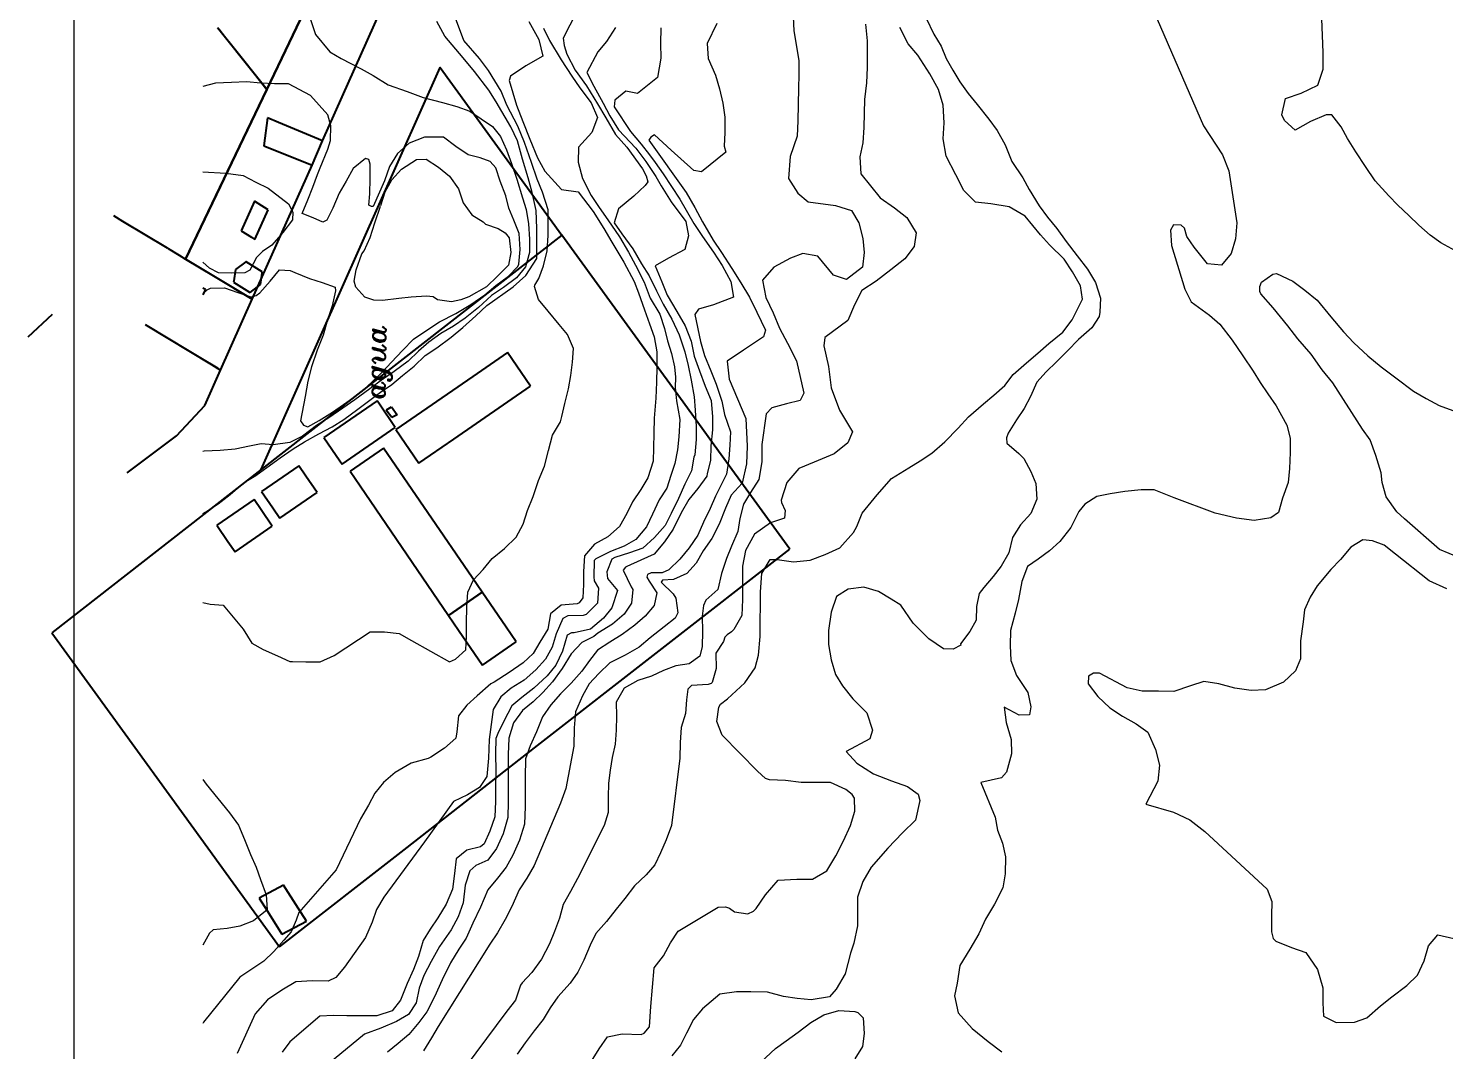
# Model space of a CAD drawing. Header units: metres. Extents: x 78 to 178, y -74 to 157.
# Drawn here: x 147.19 to 150.121, y 62.312 to 64.427 of the extents above; entities that cross this region are included whole.
import ezdxf
from ezdxf.enums import TextEntityAlignment as Align

# ---------------------------------------------------------------- set-up
doc = ezdxf.new("R2010")
doc.units = ezdxf.units.M
doc.layers.add('01_Fina', color=252, linetype='Continuous', lineweight=15)
doc.layers.add('Traza Urbana', color=7, linetype='Continuous')
doc.styles.add('ITALICT', font='ITALICT', dxfattribs={"height": 0.2})

msp = doc.modelspace()

# ---------------------------------------------------------------- linework, layer by layer
at = {"layer": '01_Fina', "color": 252, "lineweight": 9, "true_color": 0x939598}
msp.add_lwpolyline([(147.2844, 70.26465), (147.2844, 60.37636), (155.81775, 60.38229), (155.81775, 70.27058), (147.55141, 70.26465)], dxfattribs=at)
at = {"layer": '01_Fina', "color": 252, "linetype": 'Continuous', "lineweight": 9, "true_color": 0x939598}
for points in [[(149.47357, 64.56716), (149.62168, 64.22506), (149.66088, 64.16513), (149.67439, 64.13195), (149.69071, 64.02424), (149.68804, 63.99133), (149.67881, 63.96083), (149.65887, 63.93688), (149.62971, 63.93982), (149.60255, 63.97381), (149.58703, 63.99615), (149.58208, 64.01368), (149.57525, 64.01983), (149.55987, 64.01996), (149.55358, 64.00899), (149.55545, 63.97782), (149.58315, 63.88751), (149.59639, 63.86102), (149.63439, 63.83359), (149.65539, 63.8146), (149.68122, 63.78195), (149.70302, 63.74904), (149.72456, 63.718), (149.73915, 63.69405), (149.75493, 63.6705), (149.77206, 63.64589), (149.7944, 63.60628), (149.80096, 63.57886), (149.80122, 63.54916), (149.79989, 63.51651), (149.79694, 63.48708), (149.78544, 63.45524), (149.77688, 63.42553), (149.76069, 63.41443), (149.7263, 63.40881), (149.68991, 63.41336), (149.64549, 63.42406), (149.5608, 63.45537), (149.51973, 63.47223), (149.49284, 63.47196), (149.45899, 63.46848), (149.42835, 63.46393), (149.40106, 63.45845), (149.37604, 63.44239), (149.36387, 63.42727), (149.34741, 63.39423), (149.32413, 63.36546), (149.30299, 63.34606), (149.27944, 63.32907), (149.25737, 63.31369), (149.24559, 63.28278), (149.23864, 63.24545), (149.23195, 63.21722), (149.22232, 63.1811), (149.22191, 63.15019), (149.22272, 63.11956), (149.23503, 63.08798), (149.25804, 63.0532), (149.26419, 63.02376), (149.26165, 63.00677), (149.23998, 63.00624), (149.20907, 63.02296), (149.21362, 62.99112), (149.22365, 62.9562), (149.22419, 62.9261), (149.21375, 62.88823), (149.20345, 62.87633), (149.16091, 62.86669), (149.19074, 62.79565), (149.19529, 62.76809), (149.20573, 62.74173), (149.21175, 62.71324), (149.21161, 62.67832), (149.20666, 62.64928), (149.18914, 62.6153), (149.17081, 62.58413), (149.15676, 62.55416), (149.13843, 62.52232), (149.11729, 62.4886), (149.11194, 62.45181), (149.10685, 62.42559), (149.11381, 62.39053), (149.14284, 62.35802), (149.17589, 62.33153), (149.20425, 62.31013)], [(148.77118, 64.4794), (148.77425, 64.42147), (148.78455, 64.36046), (148.78415, 64.33036), (148.78375, 64.30306), (148.78335, 64.26881), (148.78228, 64.23523), (148.78134, 64.20392), (148.76649, 64.16138), (148.76275, 64.11643), (148.78228, 64.08565), (148.80395, 64.06773), (148.86055, 64.06037), (148.89373, 64.05007), (148.90831, 64.02424), (148.91674, 63.99214), (148.91982, 63.96324), (148.91634, 63.93287), (148.88329, 63.90731), (148.85627, 63.91641), (148.82402, 63.95521), (148.79272, 63.9611), (148.7673, 63.9516), (148.73251, 63.933), (148.70896, 63.90611), (148.71645, 63.87012), (148.73157, 63.83828), (148.74455, 63.8067), (148.76127, 63.7754), (148.77974, 63.73874), (148.79459, 63.67238), (148.78696, 63.65712), (148.7586, 63.6499), (148.7285, 63.64174), (148.71699, 63.62916), (148.70816, 63.56601), (148.70762, 63.52989), (148.70187, 63.4935), (148.68475, 63.46688), (148.6699, 63.44279), (148.66267, 63.41282), (148.65826, 63.38593), (148.64488, 63.3557), (148.63484, 63.33001), (148.62454, 63.2991), (148.61665, 63.26632), (148.5923, 63.24425), (148.58708, 63.23301), (148.58427, 63.21107), (148.58547, 63.17923), (148.58467, 63.14792), (148.57945, 63.12812), (148.55738, 63.11247), (148.52982, 63.10845), (148.50413, 63.09869), (148.47991, 63.08705), (148.45142, 63.07781), (148.42319, 63.06176), (148.4062, 63.0334), (148.407, 63.00396), (148.40686, 62.9752), (148.40459, 62.94616), (148.3983, 62.91901), (148.39415, 62.89238), (148.39068, 62.86576), (148.39001, 62.83672), (148.38987, 62.80475), (148.38171, 62.77826), (148.32632, 62.66828), (148.31174, 62.64166), (148.29702, 62.6145), (148.28953, 62.58667), (148.27923, 62.55857), (148.26866, 62.53356), (148.2518, 62.50171), (148.23187, 62.47389), (148.21233, 62.45288), (148.20859, 62.44766), (148.19829, 62.41676), (148.18036, 62.39428), (148.074, 62.25166)], [(147.55141, 63.23934), (147.56653, 63.23609), (147.59369, 63.23381), (147.63503, 63.18431), (147.65282, 63.15528), (147.6761, 63.14177), (147.70607, 63.12892), (147.73122, 63.11742), (147.73711, 63.11728), (147.76454, 63.11688), (147.79424, 63.11661), (147.82274, 63.12999), (147.89739, 63.17856), (147.92736, 63.17842), (147.9576, 63.17508), (147.98315, 63.16036), (148.06182, 63.11635), (148.07426, 63.12237), (148.0954, 63.1411), (148.09687, 63.16919), (148.09701, 63.19635), (148.09727, 63.23007), (148.09995, 63.26057), (148.11146, 63.28612), (148.13139, 63.30753), (148.15012, 63.33001), (148.17581, 63.35115), (148.19976, 63.37469), (148.21421, 63.40092), (148.2233, 63.42955), (148.23494, 63.45818), (148.24592, 63.49136), (148.25822, 63.52133), (148.26652, 63.55357), (148.27495, 63.58541), (148.29127, 63.61271), (148.29381, 63.62381), (148.29997, 63.65057), (148.30773, 63.68121), (148.31254, 63.7089), (148.31616, 63.73606), (148.31816, 63.76469), (148.30612, 63.79319), (148.28859, 63.81433), (148.26558, 63.84202), (148.24605, 63.86557), (148.23762, 63.89246), (148.23856, 63.89554), (148.24632, 63.90945), (148.25608, 63.93568), (148.26398, 63.96685), (148.26558, 63.99802), (148.26558, 64.0514), (148.25394, 64.08806), (148.24311, 64.11442), (148.23147, 64.14907), (148.21675, 64.19068), (148.20297, 64.22426), (148.18022, 64.26801), (148.16845, 64.29651), (148.14263, 64.33932), (148.12377, 64.36394), (148.09139, 64.40127), (148.06985, 64.45866)], [(147.7723, 64.45104), (147.78447, 64.41384), (147.81444, 64.37825), (147.83732, 64.36447), (147.8792, 64.3432), (147.90381, 64.32902), (147.93499, 64.30989), (147.97405, 64.29597), (148.0071, 64.28353), (148.04697, 64.2735), (148.07694, 64.26493), (148.10383, 64.25543), (148.15039, 64.22386), (148.16738, 64.20299), (148.17982, 64.17556), (148.19012, 64.14747), (148.20096, 64.11482), (148.21287, 64.07602), (148.22009, 64.05221), (148.22545, 64.02264), (148.22745, 63.9904), (148.22718, 63.96297), (148.21902, 63.93367), (148.20003, 63.91039), (148.1734, 63.89072), (148.14878, 63.874), (148.12149, 63.84911), (148.09393, 63.82717), (148.06998, 63.81098), (148.04362, 63.7956), (148.01887, 63.77767), (147.99747, 63.75894), (147.97633, 63.73807), (147.94743, 63.71666), (147.92081, 63.69887), (147.89659, 63.68121), (147.86582, 63.6586), (147.84133, 63.64107), (147.81217, 63.62127), (147.78648, 63.60535), (147.75785, 63.58327), (147.73122, 63.5703), (147.69671, 63.56561), (147.67182, 63.56722), (147.64801, 63.56254), (147.61817, 63.55625), (147.58753, 63.55357), (147.55422, 63.55237), (147.55141, 63.55153)], [(147.55141, 63.42308), (147.5577, 63.42701), (147.58312, 63.4436), (147.608, 63.46273), (147.63717, 63.48775), (147.66072, 63.50193), (147.684, 63.51825), (147.71156, 63.53859), (147.73818, 63.55705), (147.76146, 63.57177), (147.79156, 63.58782), (147.81886, 63.60281), (147.84334, 63.61766), (147.87184, 63.6392), (147.89391, 63.65552), (147.91866, 63.67425), (147.94261, 63.6903), (147.96455, 63.7085), (147.9885, 63.7283), (148.01111, 63.74984), (148.03533, 63.7659), (148.06543, 63.7877), (148.08938, 63.80804), (148.11601, 63.83212), (148.13862, 63.85339), (148.1932, 63.89219), (148.21969, 63.91534), (148.24204, 63.95053), (148.24217, 63.98518), (148.2423, 64.01274), (148.24123, 64.0502), (148.2328, 64.08699), (148.22438, 64.11723), (148.21274, 64.15603), (148.20257, 64.19416), (148.18892, 64.22266), (148.15815, 64.27497), (148.14303, 64.29865), (148.11373, 64.33705), (148.08965, 64.36581), (148.05219, 64.41036), (148.03546, 64.441)], [(148.22558, 64.44047), (148.24672, 64.40381), (148.25475, 64.36916), (148.21996, 64.34935), (148.18772, 64.32781), (148.18491, 64.31858), (148.20056, 64.26774), (148.21327, 64.2343), (148.22799, 64.19764), (148.24351, 64.15884), (148.25903, 64.13141), (148.29341, 64.09355), (148.3282, 64.08873), (148.3587, 64.04766), (148.38078, 64.01287), (148.39723, 63.98411), (148.42265, 63.9429), (148.44379, 63.90343), (148.45262, 63.87948), (148.46506, 63.8447), (148.47577, 63.81526), (148.48513, 63.78864), (148.49048, 63.75773), (148.49048, 63.72563), (148.48995, 63.69512), (148.48888, 63.66208), (148.48486, 63.62033), (148.48433, 63.58956), (148.48379, 63.55892), (148.48299, 63.53176), (148.47202, 63.49698), (148.45757, 63.47303), (148.44045, 63.44721), (148.42827, 63.42313), (148.41329, 63.39677), (148.38907, 63.37523), (148.36178, 63.35998), (148.34117, 63.33549), (148.3389, 63.30338), (148.33863, 63.27649), (148.33783, 63.2488), (148.3298, 63.23836), (148.32606, 63.23649), (148.29274, 63.23395), (148.27093, 63.21615), (148.26518, 63.18444), (148.24859, 63.15729), (148.23494, 63.13401), (148.21381, 63.11434), (148.18517, 63.09454), (148.15427, 63.0746), (148.14704, 63.07099), (148.11881, 63.04624), (148.09768, 63.02724), (148.08028, 63.00503), (148.07694, 62.97172), (148.07507, 62.95874), (148.05112, 62.938), (148.02289, 62.91967), (148.01727, 62.91686), (147.98262, 62.90696), (147.94917, 62.88797), (147.92522, 62.86683), (147.90716, 62.84502), (147.89378, 62.81987), (147.87759, 62.79217), (147.82742, 62.68661), (147.74969, 62.59818), (147.7446, 62.58252), (147.73377, 62.55844), (147.71865, 62.54105), (147.69845, 62.51737), (147.67731, 62.49783), (147.62807, 62.46412), (147.55302, 62.37113), (147.55141, 62.36827)], [(148.32472, 64.45987), (148.29689, 64.40622), (148.29876, 64.3911), (148.30465, 64.3729), (148.32164, 64.34026), (148.34492, 64.30775), (148.3682, 64.27069), (148.38519, 64.24125), (148.40539, 64.20714), (148.42854, 64.18078), (148.46105, 64.13583), (148.46881, 64.12191), (148.47189, 64.10947), (148.46627, 64.10144), (148.44312, 64.0799), (148.41115, 64.05341), (148.40245, 64.02438), (148.4181, 64.0019), (148.44071, 63.97033), (148.45878, 63.93996), (148.47496, 63.91467), (148.49008, 63.8835), (148.5036, 63.85607), (148.52192, 63.82503), (148.53677, 63.79279), (148.54828, 63.75787), (148.55524, 63.72924), (148.56153, 63.69873), (148.56781, 63.66448), (148.56969, 63.63679), (148.57236, 63.60348), (148.57196, 63.57632), (148.56942, 63.54434), (148.56741, 63.53952), (148.5626, 63.51183), (148.54882, 63.48413), (148.5353, 63.45457), (148.52059, 63.42313), (148.50774, 63.39824), (148.48593, 63.37336), (148.46145, 63.35195), (148.43416, 63.34192), (148.40352, 63.33228), (148.39737, 63.32921), (148.38733, 63.30245), (148.3888, 63.2888), (148.40954, 63.26405), (148.39737, 63.22793), (148.38051, 63.20679), (148.35321, 63.18418), (148.3195, 63.17668), (148.31388, 63.17668), (148.30492, 63.17173), (148.29569, 63.13882), (148.28164, 63.10966), (148.26384, 63.08771), (148.23628, 63.06229), (148.2114, 63.04303), (148.19093, 63.02564), (148.17407, 62.99393), (148.1619, 62.96837), (148.15775, 62.95767), (148.15721, 62.92676), (148.15735, 62.89024), (148.15708, 62.85693), (148.15681, 62.82763), (148.15574, 62.79619), (148.14531, 62.76635), (148.13313, 62.7404), (148.12604, 62.73397), (148.09781, 62.72715), (148.0752, 62.70909), (148.07185, 62.67912), (148.06824, 62.64647), (148.05513, 62.61557), (148.0376, 62.58734), (148.02168, 62.56366), (148.00697, 62.53998), (147.9976, 62.50733), (147.98717, 62.48031), (147.97405, 62.45101), (147.96054, 62.41689), (147.94342, 62.39468), (147.91144, 62.38478), (147.88067, 62.38438), (147.8495, 62.38451), (147.82167, 62.38505), (147.7933, 62.38398), (147.73109, 62.33046), (147.71517, 62.30919)], [(149.04812, 64.44769), (149.06351, 64.41451), (149.07903, 64.38963), (149.08919, 64.36407), (149.10284, 64.34026), (149.11769, 64.31591), (149.13482, 64.29196), (149.15328, 64.26921), (149.1775, 64.23911), (149.19462, 64.2157), (149.21108, 64.18546), (149.22486, 64.15135), (149.248, 64.11776), (149.26125, 64.09315), (149.28199, 64.0597), (149.29884, 64.03629), (149.31824, 64.01261), (149.33751, 63.98571), (149.36025, 63.95601), (149.38153, 63.92845), (149.39825, 63.90129), (149.40828, 63.86878), (149.40721, 63.84002), (149.40561, 63.83052), (149.39036, 63.80724), (149.36279, 63.78289), (149.34032, 63.75947), (149.31784, 63.73727), (149.29603, 63.71653), (149.27704, 63.69499), (149.26406, 63.66529), (149.25095, 63.6404), (149.23489, 63.61726), (149.21736, 63.58956), (149.21415, 63.58006), (149.21456, 63.56896), (149.23931, 63.54715), (149.25001, 63.53712), (149.26459, 63.51036), (149.27463, 63.4852), (149.27677, 63.45283), (149.26473, 63.42353), (149.24292, 63.39998), (149.22633, 63.37336), (149.21924, 63.34205), (149.20305, 63.31462), (149.18633, 63.29295), (149.16706, 63.27047), (149.15769, 63.25816), (149.15221, 63.23127), (149.15154, 63.20277), (149.1383, 63.17923), (149.1189, 63.15354), (149.11956, 63.15086), (149.10364, 63.14297), (149.08344, 63.14324), (149.0532, 63.16384), (149.02123, 63.19662), (148.99541, 63.23341), (148.97534, 63.24585), (148.94925, 63.26231), (148.91888, 63.27074), (148.8865, 63.26713), (148.86269, 63.25161), (148.85145, 63.2191), (148.84596, 63.18137), (148.84596, 63.15233), (148.85105, 63.12049), (148.86055, 63.09066), (148.87446, 63.06711), (148.896, 63.04009), (148.92503, 63.01092), (148.93694, 62.97533), (148.93119, 62.957), (148.88222, 62.93131), (148.90416, 62.9067), (148.93908, 62.88502), (148.97614, 62.87057), (149.00932, 62.85907), (149.03113, 62.84315), (149.03488, 62.82963), (149.02605, 62.78936), (148.99902, 62.7626), (148.96825, 62.73143), (148.93386, 62.69223), (148.91701, 62.66199), (148.9055, 62.62988), (148.90563, 62.60232), (148.90563, 62.57075), (148.89801, 62.53449), (148.89105, 62.51389), (148.88048, 62.47161), (148.86175, 62.43937), (148.8481, 62.42358), (148.81011, 62.41729), (148.78094, 62.42037), (148.75285, 62.42452), (148.71953, 62.43335), (148.68515, 62.43375), (148.65545, 62.43388), (148.6208, 62.42893), (148.58507, 62.39883), (148.56674, 62.37662), (148.55176, 62.34879), (148.53932, 62.32377), (148.52192, 62.30183)], [(150.14279, 63.96658), (150.11269, 63.98277), (150.09061, 63.99896), (150.0672, 64.01983), (150.04646, 64.03976), (150.02358, 64.06064), (150.00485, 64.08017), (149.97676, 64.11161), (149.95709, 64.14064), (149.93702, 64.17101), (149.91963, 64.19911), (149.90625, 64.22306), (149.88725, 64.24781), (149.87575, 64.24754), (149.84337, 64.23403), (149.81166, 64.21637), (149.78945, 64.23603), (149.78397, 64.24781), (149.79132, 64.28126), (149.82343, 64.2929), (149.85795, 64.30922), (149.86946, 64.34213), (149.86959, 64.37665), (149.86812, 64.41183), (149.86665, 64.44635)], [(148.25648, 64.42709), (148.26826, 64.40127), (148.29274, 64.36166), (148.31508, 64.32808), (148.33154, 64.30346), (148.35469, 64.27283), (148.3682, 64.24246), (148.35616, 64.21155), (148.32846, 64.18091), (148.32806, 64.14987), (148.33716, 64.11616), (148.35469, 64.0807), (148.37154, 64.05609), (148.38894, 64.0308), (148.41315, 63.99535), (148.43215, 63.96404), (148.44673, 63.93661), (148.46466, 63.90156), (148.47684, 63.86878), (148.49677, 63.83587), (148.50681, 63.80563), (148.51256, 63.78021), (148.52099, 63.75386), (148.52687, 63.72643), (148.52915, 63.70516), (148.52888, 63.68388), (148.53102, 63.65646), (148.53798, 63.61766), (148.53624, 63.58153), (148.53343, 63.55531), (148.52808, 63.52668), (148.51952, 63.50166), (148.51162, 63.47571), (148.49517, 63.45149), (148.48192, 63.42219), (148.46908, 63.39543), (148.4474, 63.36934), (148.42319, 63.35556), (148.39496, 63.34473), (148.36432, 63.32974), (148.36097, 63.32613), (148.36004, 63.29241), (148.36124, 63.28412), (148.37007, 63.2686), (148.36807, 63.23769), (148.34479, 63.21441), (148.3385, 63.21227), (148.30679, 63.21134), (148.29622, 63.20639), (148.28271, 63.17441), (148.27415, 63.14698), (148.2601, 63.12237), (148.24016, 63.10029), (148.21635, 63.07848), (148.18932, 63.06176), (148.16818, 63.04423), (148.15199, 63.01814), (148.14771, 62.9867), (148.14357, 62.9558), (148.14263, 62.91727), (148.13902, 62.87967), (148.12403, 62.85653), (148.09888, 62.84167), (148.06985, 62.82763), (148.00991, 62.74441), (147.92616, 62.62975), (147.9105, 62.6042), (147.90141, 62.57838), (147.88789, 62.5464), (147.84455, 62.48486), (147.82622, 62.46399), (147.8107, 62.45649), (147.77859, 62.45703), (147.74367, 62.45475), (147.71464, 62.43736), (147.68547, 62.41783), (147.65951, 62.3888), (147.62245, 62.30665)], [(148.40486, 64.42842), (148.38639, 64.39939), (148.36833, 64.37785), (148.34599, 64.33531), (148.36044, 64.30721), (148.37971, 64.27176), (148.39362, 64.2454), (148.41155, 64.2169), (148.44687, 64.17877), (148.46774, 64.15148), (148.48861, 64.12044), (148.49985, 64.10104), (148.52059, 64.06813), (148.55082, 64.02732), (148.55591, 63.99762), (148.54882, 63.96952), (148.51497, 63.95133), (148.48754, 63.93581), (148.50079, 63.90236), (148.51216, 63.87467), (148.53169, 63.84109), (148.54962, 63.81165), (148.56166, 63.77981), (148.56822, 63.74877), (148.57919, 63.7184), (148.59083, 63.68656), (148.60287, 63.65672), (148.60554, 63.62301), (148.60554, 63.59612), (148.6026, 63.5632), (148.60153, 63.53283), (148.59484, 63.50594), (148.5939, 63.50059), (148.57531, 63.47477), (148.55671, 63.45216), (148.54106, 63.42446), (148.5246, 63.39075), (148.50654, 63.36453), (148.48513, 63.33951), (148.45784, 63.32666), (148.42867, 63.31369), (148.4256, 63.31221), (148.42131, 63.30593), (148.4375, 63.27194), (148.44125, 63.26606), (148.43831, 63.23809), (148.42305, 63.21495), (148.39897, 63.19435), (148.36887, 63.17561), (148.36017, 63.16879), (148.33529, 63.15675), (148.31361, 63.13334), (148.29488, 63.1031), (148.27481, 63.07527), (148.25488, 63.0528), (148.23468, 63.03366), (148.21274, 63.01574), (148.194, 62.99045), (148.18464, 62.95861), (148.1833, 62.92489), (148.18317, 62.89118), (148.18303, 62.8596), (148.1829, 62.82709), (148.18223, 62.79471), (148.17287, 62.761), (148.15882, 62.73036), (148.14102, 62.70655), (148.11627, 62.69517), (148.10356, 62.68447), (148.09393, 62.6545), (148.08978, 62.61798), (148.07975, 62.58921), (148.06543, 62.56232), (148.04082, 62.5278), (148.02342, 62.4969), (148.00844, 62.46813), (147.99907, 62.44191), (147.99278, 62.411), (147.977, 62.38719), (147.95211, 62.37247), (147.91933, 62.35896), (147.88615, 62.34638), (147.77618, 62.25621)], [(148.49864, 64.42749), (148.49851, 64.39511), (148.49905, 64.36501), (148.49222, 64.32487), (148.45035, 64.29209), (148.42626, 64.29691), (148.40352, 64.27845), (148.40218, 64.2644), (148.4363, 64.21329), (148.45797, 64.18693), (148.47563, 64.16486), (148.48701, 64.14934), (148.504, 64.12606), (148.53798, 64.07361), (148.56701, 64.02291), (148.58494, 63.99628), (148.60768, 63.96404), (148.62575, 63.93621), (148.64367, 63.9033), (148.64956, 63.87065), (148.60822, 63.85473), (148.57705, 63.84564), (148.56955, 63.8348), (148.58066, 63.77928), (148.58949, 63.75038), (148.60233, 63.71853), (148.61344, 63.69044), (148.62534, 63.65552), (148.63096, 63.62782), (148.64327, 63.5925), (148.64153, 63.56494), (148.63966, 63.53671), (148.63511, 63.50474), (148.61237, 63.45912), (148.60113, 63.43343), (148.58748, 63.40573), (148.57531, 63.37884), (148.55751, 63.35262), (148.53825, 63.3288), (148.51564, 63.30659), (148.50172, 63.30071), (148.47911, 63.30057), (148.47162, 63.2975), (148.47015, 63.29161), (148.4747, 63.28318), (148.49048, 63.25897), (148.48513, 63.23274), (148.46667, 63.2108), (148.44526, 63.19234), (148.41891, 63.17321), (148.39349, 63.15755), (148.3678, 63.14056), (148.35134, 63.11929), (148.33582, 63.09735), (148.31375, 63.07246), (148.2914, 63.05025), (148.2712, 63.02764), (148.25408, 63.00303), (148.2419, 62.97212), (148.22826, 62.94269), (148.21916, 62.9162), (148.21835, 62.87833), (148.21835, 62.84502), (148.21822, 62.81746), (148.21715, 62.78093), (148.20658, 62.74789), (148.1928, 62.71658), (148.17875, 62.69223), (148.16109, 62.66882), (148.14116, 62.64474), (148.12564, 62.60888), (148.10998, 62.57637), (148.09607, 62.5452), (148.08082, 62.52232), (148.06396, 62.49422), (148.04684, 62.45877), (148.03065, 62.42358), (148.01499, 62.39294), (147.99827, 62.37073), (147.9778, 62.34571), (147.95572, 62.32698), (147.93365, 62.30959)], [(148.61477, 64.43645), (148.59484, 64.39524), (148.59698, 64.36447), (148.6117, 64.32996), (148.62026, 64.30132), (148.62722, 64.27216), (148.63123, 64.24326), (148.63123, 64.21128), (148.63016, 64.18279), (148.63351, 64.17048), (148.5832, 64.12981), (148.56755, 64.13288), (148.52005, 64.17462), (148.48567, 64.2062), (148.47804, 64.20138), (148.47416, 64.19563), (148.55122, 64.08713), (148.56929, 64.05582), (148.58507, 64.02639), (148.60742, 63.98879), (148.62414, 63.96324), (148.64595, 63.93032), (148.66454, 63.90022), (148.6822, 63.87052), (148.69772, 63.83935), (148.71538, 63.80215), (148.71137, 63.78877), (148.67003, 63.76135), (148.63618, 63.7386), (148.64046, 63.70128), (148.65772, 63.6606), (148.67458, 63.61966), (148.67739, 63.56227), (148.67592, 63.52614), (148.66749, 63.48601), (148.64421, 63.46126), (148.63297, 63.43436), (148.61959, 63.40132), (148.60434, 63.37135), (148.58628, 63.34593), (148.57236, 63.32038), (148.55243, 63.2991), (148.52487, 63.28653), (148.50252, 63.28559), (148.49945, 63.28158), (148.5242, 63.25736), (148.52968, 63.24799), (148.53423, 63.21803), (148.52861, 63.20665), (148.5056, 63.18873), (148.4771, 63.16625), (148.45383, 63.14658), (148.42506, 63.13026), (148.39375, 63.1142), (148.37047, 63.09266), (148.35054, 63.07072), (148.33716, 63.04597), (148.32244, 63.01293), (148.3199, 62.98015), (148.31923, 62.94242), (148.30224, 62.85492), (148.29154, 62.82428), (148.23668, 62.69517), (148.22143, 62.66895), (148.20591, 62.64487), (148.19066, 62.61089), (148.17661, 62.58359), (148.16109, 62.55617), (148.14517, 62.53275), (148.03814, 62.36217), (148.02476, 62.33876), (148.00804, 62.31227)], [(148.92236, 64.43498), (148.9261, 64.40113), (148.92597, 64.34534), (148.92436, 64.31403), (148.92008, 64.27952), (148.91941, 64.25102), (148.91901, 64.22185), (148.9166, 64.19001), (148.91072, 64.16111), (148.91273, 64.12552), (148.953, 64.07589), (148.98216, 64.05555), (149.00798, 64.03562), (149.02725, 64.00391), (149.02337, 63.97581), (149.0037, 63.95013), (148.9748, 63.92738), (148.9447, 63.90357), (148.915, 63.8843), (148.89948, 63.85473), (148.8857, 63.82262), (148.83834, 63.78717), (148.8362, 63.76991), (148.8461, 63.72736), (148.85132, 63.68295), (148.86844, 63.63706), (148.89547, 63.59224), (148.8857, 63.56922), (148.85774, 63.54661), (148.8164, 63.52936), (148.78415, 63.51624), (148.75967, 63.48735), (148.74816, 63.45122), (148.74843, 63.44627), (148.75646, 63.42955), (148.75512, 63.41349), (148.72609, 63.40399), (148.69291, 63.38031), (148.67391, 63.34687), (148.66816, 63.31409), (148.66816, 63.27542), (148.66802, 63.24519), (148.66628, 63.21241), (148.64983, 63.18364), (148.64514, 63.17869), (148.63631, 63.17254), (148.63123, 63.16759), (148.62842, 63.15889), (148.6129, 63.13481), (148.6133, 63.1027), (148.60528, 63.07393), (148.60273, 63.07206), (148.59711, 63.06992), (148.5626, 63.06738), (148.55497, 63.06002), (148.55216, 63.03794), (148.55029, 63.00945), (148.54119, 62.98041), (148.53865, 62.95004), (148.53851, 62.91753), (148.52126, 62.77839), (148.51002, 62.74869), (148.49824, 62.7218), (148.48674, 62.69705), (148.46841, 62.67577), (148.44446, 62.6533), (148.42426, 62.62708), (148.40686, 62.60513), (148.38639, 62.57958), (148.36432, 62.55483), (148.35281, 62.53048), (148.33943, 62.49931), (148.32753, 62.47482), (148.31134, 62.45168), (148.28565, 62.42385), (148.26973, 62.4007), (148.25515, 62.37702), (148.23682, 62.35321), (148.21849, 62.32886), (148.20203, 62.30531)], [(148.35228, 62.28538), (148.37154, 62.31628), (148.3884, 62.3409), (148.41904, 62.34705), (148.45797, 62.34571), (148.46453, 62.34879), (148.47537, 62.36137), (148.47858, 62.40378), (148.4854, 62.48365), (148.50467, 62.50867), (148.51871, 62.53543), (148.5349, 62.55951), (148.61758, 62.60941), (148.63243, 62.60968), (148.64086, 62.60714), (148.6513, 62.59938), (148.67913, 62.59523), (148.6909, 62.60112), (148.69625, 62.60634), (148.71552, 62.63443), (148.74161, 62.66534), (148.78027, 62.66708), (148.81278, 62.66721), (148.84222, 62.6842), (148.86122, 62.71564), (148.87714, 62.74628), (148.89105, 62.77812), (148.90042, 62.80742), (148.89935, 62.83472), (148.89466, 62.84208), (148.88169, 62.85238), (148.84998, 62.86669), (148.8184, 62.86709), (148.78924, 62.86696), (148.75686, 62.87097), (148.72408, 62.87271), (148.71538, 62.87526), (148.69879, 62.89011), (148.62561, 62.96516), (148.61491, 62.99312), (148.61892, 63.02283), (148.62267, 63.02871), (148.63672, 63.04009), (148.67244, 63.0734), (148.69411, 63.1039), (148.70134, 63.13053), (148.70455, 63.16892), (148.70468, 63.20144), (148.70482, 63.23301), (148.70482, 63.26137), (148.70803, 63.2991), (148.72515, 63.32787), (148.73947, 63.32814), (148.77372, 63.32345), (148.80823, 63.3268), (148.83887, 63.33857), (148.86938, 63.35235), (148.89721, 63.38419), (148.9043, 63.3961), (148.9154, 63.42393), (148.94671, 63.46219), (148.97628, 63.49537), (149.012, 63.51745), (149.03568, 63.53257), (149.05963, 63.54822), (149.08625, 63.57123), (149.11395, 63.60013), (149.13549, 63.62354), (149.16652, 63.65017), (149.18766, 63.66783), (149.21081, 63.68816), (149.2278, 63.71077), (149.25536, 63.73486), (149.27877, 63.75519), (149.30179, 63.77486), (149.33095, 63.79854), (149.34995, 63.82356), (149.37149, 63.86651), (149.36708, 63.89407), (149.35062, 63.92323), (149.33323, 63.94932), (149.30286, 63.97889), (149.28413, 63.99936), (149.25295, 64.03843), (149.21991, 64.05756), (149.18138, 64.06385), (149.14967, 64.06733), (149.12585, 64.09114), (149.10926, 64.12365), (149.08946, 64.16232), (149.08317, 64.19844), (149.08518, 64.23108), (149.08291, 64.26788), (149.07341, 64.29999), (149.05548, 64.3325), (149.03059, 64.3713), (149.01066, 64.39458), (148.99327, 64.42842)], [(147.55141, 63.87743), (147.56024, 63.88604), (147.56733, 63.88938), (147.59636, 63.89005), (147.62379, 63.88029), (147.65082, 63.87146), (147.66139, 63.87386), (147.66941, 63.87975), (147.69055, 63.90397), (147.71022, 63.92698), (147.73216, 63.92564), (147.74139, 63.92149), (147.77216, 63.90932), (147.79825, 63.90102), (147.82515, 63.89166), (147.82568, 63.88363), (147.81899, 63.85299), (147.80949, 63.82356), (147.80066, 63.79239), (147.78782, 63.76121), (147.77645, 63.72683), (147.76882, 63.69686), (147.7628, 63.66515), (147.75357, 63.61485), (147.75972, 63.60602), (147.76882, 63.6024), (147.79237, 63.61552), (147.81939, 63.63264), (147.84936, 63.65378), (147.88134, 63.67639), (147.90248, 63.69659), (147.92268, 63.71586), (147.94168, 63.73619), (147.96442, 63.76041), (147.98703, 63.78369), (148.01713, 63.80416), (148.04135, 63.81941), (148.07507, 63.8368), (148.10584, 63.8558), (148.1346, 63.87534), (148.15735, 63.8946), (148.1837, 63.91414), (148.20324, 63.93407), (148.20511, 63.93875), (148.20819, 63.96926), (148.20591, 64.00257), (148.19494, 64.02986), (148.18464, 64.05502), (148.17795, 64.08017), (148.16685, 64.11041), (148.15748, 64.13823), (148.14611, 64.15094), (148.1251, 64.15884), (148.10008, 64.16526), (148.07466, 64.18198), (148.04924, 64.20125), (148.03908, 64.20165), (148.01004, 64.20125), (147.97847, 64.18948), (147.95385, 64.16767), (147.93766, 64.14118), (147.92749, 64.11161), (147.90395, 64.05796), (147.9002, 64.05796), (147.89485, 64.06064), (147.89712, 64.08472), (147.89766, 64.11616), (147.89753, 64.14546), (147.89458, 64.15536), (147.88776, 64.15737), (147.86261, 64.13649), (147.84789, 64.11094), (147.83331, 64.08606), (147.82006, 64.05502), (147.80789, 64.02973), (147.79932, 64.02572), (147.77952, 64.03468), (147.75718, 64.04364), (147.76882, 64.07228), (147.77912, 64.09836), (147.78835, 64.12459), (147.79411, 64.13783), (147.81003, 64.1765), (147.81538, 64.19483), (147.81632, 64.2248), (147.80976, 64.24767), (147.77404, 64.28808), (147.72828, 64.31189), (147.69952, 64.31216), (147.67102, 64.31323), (147.64185, 64.31577), (147.61081, 64.31484), (147.5775, 64.31323), (147.55141, 64.30657)], [(147.91987, 64.0605), (147.9287, 64.0882), (147.94235, 64.11308), (147.96255, 64.13516), (147.99359, 64.15563), (148.01339, 64.15589), (148.03894, 64.13957), (148.06155, 64.12097), (148.08028, 64.09489), (148.08992, 64.06545), (148.10771, 64.04124), (148.13139, 64.02625), (148.13621, 64.02197), (148.16243, 64.01287), (148.17715, 64.00377), (148.18517, 63.99321), (148.18865, 63.96324), (148.1837, 63.93661), (148.16096, 63.9144), (148.13821, 63.89233), (148.10169, 63.87146), (148.08537, 63.86544), (148.0657, 63.86129), (148.03667, 63.86517), (148.02784, 63.87106), (148.01392, 63.87306), (147.98262, 63.87092), (147.95653, 63.86784), (147.92281, 63.86383), (147.90488, 63.86423), (147.88656, 63.87092), (147.86809, 63.89112), (147.86448, 63.9037), (147.86849, 63.92738), (147.88053, 63.96043), (147.88495, 63.96685), (147.89739, 63.99428), (147.90716, 64.02424), (147.91893, 64.05903)], [(147.55141, 64.13018), (147.59917, 64.12686), (147.63463, 64.12231), (147.66112, 64.10826), (147.68641, 64.09636), (147.72868, 64.06398), (147.73725, 64.04645), (147.73658, 64.03053), (147.71664, 64.00444), (147.69443, 63.97795), (147.67503, 63.96484), (147.66232, 63.95253), (147.64828, 63.92658), (147.63797, 63.92096), (147.61041, 63.92056), (147.58365, 63.92136), (147.56533, 63.93046), (147.55141, 63.94294)], [(150.14988, 63.33228), (150.10961, 63.34887), (150.03763, 63.41256), (150.02158, 63.42701), (149.99964, 63.45764), (149.99121, 63.48748), (149.98933, 63.50741), (149.97796, 63.5434), (149.96646, 63.57578), (149.9508, 63.59786), (149.88926, 63.69338), (149.86692, 63.72068), (149.84417, 63.75292), (149.81661, 63.78436), (149.79614, 63.81112), (149.76577, 63.84844), (149.74048, 63.87761), (149.73834, 63.88269), (149.73848, 63.89286), (149.74142, 63.90196), (149.7651, 63.91815), (149.77273, 63.91935), (149.80618, 63.9037), (149.8316, 63.88524), (149.85715, 63.86437), (149.88511, 63.83025), (149.9112, 63.79867), (149.93247, 63.7762), (149.96137, 63.74957), (149.98893, 63.7267), (150.01944, 63.70409), (150.05609, 63.67639), (150.08259, 63.66087), (150.10894, 63.64682), (150.13771, 63.63652)], [(150.12486, 63.2678), (150.08861, 63.28439), (150.0189, 63.33897), (149.99549, 63.35757), (149.97167, 63.36667), (149.95107, 63.36867), (149.92659, 63.35396), (149.90505, 63.328), (149.88524, 63.3074), (149.85688, 63.27368), (149.84257, 63.25054), (149.83079, 63.22391), (149.82758, 63.19903), (149.8225, 63.16023), (149.82236, 63.12277), (149.81206, 63.09775), (149.78691, 63.0746), (149.75012, 63.05868), (149.72001, 63.05721), (149.6867, 63.06203), (149.65365, 63.07112), (149.62208, 63.07607), (149.59505, 63.06698), (149.56014, 63.05534), (149.52856, 63.05574), (149.49444, 63.05587), (149.46354, 63.0627), (149.40628, 63.09333), (149.39383, 63.09333), (149.38353, 63.08678), (149.3834, 63.07072), (149.4032, 63.04504), (149.42822, 63.02162), (149.45377, 63.00423), (149.48254, 62.98844), (149.50662, 62.97105), (149.52254, 62.93533), (149.53084, 62.90255), (149.52736, 62.8695), (149.50247, 62.82201), (149.5596, 62.80595), (149.59345, 62.78963), (149.62476, 62.76541), (149.75333, 62.64647), (149.76283, 62.62079), (149.76243, 62.59135), (149.76202, 62.55831), (149.76577, 62.54466), (149.77126, 62.53877), (149.80403, 62.52593), (149.83347, 62.51563), (149.85742, 62.48058), (149.86879, 62.44218), (149.86866, 62.41127), (149.86986, 62.38398), (149.89608, 62.371), (149.93408, 62.37113), (149.9595, 62.38037), (149.98773, 62.40525), (150.01101, 62.42385), (150.04205, 62.44753), (150.06439, 62.4688), (150.07844, 62.4985), (150.08713, 62.52901), (150.1068, 62.55215), (150.13958, 62.54466)], [(147.55141, 62.87336), (147.5585, 62.86388), (147.58272, 62.83405), (147.60653, 62.80421), (147.62486, 62.77853), (147.63771, 62.74909), (147.64975, 62.71805), (147.66165, 62.6921), (147.67075, 62.66668), (147.68226, 62.63457), (147.68426, 62.60339), (147.6563, 62.58065), (147.62807, 62.56981), (147.60158, 62.565), (147.57282, 62.56245), (147.56506, 62.55563), (147.55141, 62.53073)], [(148.70602, 62.28885), (148.73585, 62.31722), (148.75847, 62.3326), (148.78295, 62.3508), (148.80904, 62.37087), (148.83633, 62.38652), (148.86724, 62.39535), (148.90042, 62.39375), (148.90617, 62.3912), (148.91768, 62.3801), (148.91995, 62.34759), (148.91647, 62.3207), (148.90028, 62.29568)]]:
    msp.add_lwpolyline(points, dxfattribs=at)
at = {"layer": 'Traza Urbana', "color": 7, "linetype": 'Continuous'}
for p, q in [((147.55141, 63.88966), (147.55676, 63.88724)), ((147.55676, 63.88724), (147.55141, 63.87573))]:
    msp.add_line(p, q, dxfattribs=at)
at = {"layer": 'Traza Urbana', "color": 216, "linetype": 'Continuous'}
for p, q in [((147.94208, 63.62166), (147.93071, 63.63678)), ((147.93138, 63.63799), (147.94181, 63.64414)), ((147.94181, 63.64414), (147.95359, 63.62742)), ((147.95359, 63.62742), (147.94208, 63.62166))]:
    msp.add_line(p, q, dxfattribs=at)
at = {"layer": 'Traza Urbana', "color": 7, "linetype": 'Continuous', "invisible_edges": 5}
for points in [[(147.76598, 64.72643), (147.58138, 64.42869), (147.65792, 64.33276), (147.83933, 64.62536)], [(147.83933, 64.62536), (147.65792, 64.33276), (147.68386, 64.30025)], [(147.83933, 64.62536), (147.83933, 64.62536), (147.68386, 64.30025), (147.86417, 64.59106)], [(147.86417, 64.59106), (147.68386, 64.30025), (147.51569, 63.94958), (147.8907, 64.55443)], [(147.8907, 64.55443), (147.51569, 63.94958), (147.57353, 63.9147), (147.93352, 64.49531)], [(147.93352, 64.49531), (147.57353, 63.9147), (147.61134, 63.8919), (147.79866, 64.19402)], [(147.58463, 64.42462), (147.19031, 63.78863), (147.24041, 63.83554), (147.59646, 64.40979)], [(147.59646, 64.40979), (147.36678, 64.03936), (147.38543, 64.02811), (147.61088, 64.39172)], [(147.61088, 64.39172), (147.38543, 64.02811), (147.47735, 63.9727), (147.68193, 64.30267)], [(147.68193, 64.30267), (147.47735, 63.9727), (147.47985, 63.97119), (147.68386, 64.30025)], [(147.68386, 64.30025), (147.47985, 63.97119), (147.50236, 63.95762), (147.57823, 64.07999)], [(147.68493, 64.24138), (147.68493, 64.24138), (147.67784, 64.18358), (147.70778, 64.23187)], [(147.70778, 64.23187), (147.67784, 64.18358), (147.76955, 64.14707), (147.79866, 64.19402)], [(147.79866, 64.19402), (147.61134, 63.8919), (147.61869, 63.88746), (147.77765, 64.14385)], [(147.79866, 64.19402), (147.76955, 64.14707), (147.77765, 64.14385)], [(147.77765, 64.14385), (147.61869, 63.88746), (147.65323, 63.86663)], [(147.57823, 64.07999), (147.50236, 63.95762), (147.51569, 63.94958)], [(147.65844, 64.06892), (147.65844, 64.06892), (147.63075, 64.00805), (147.66565, 64.06435)], [(147.66565, 64.06435), (147.63075, 64.00805), (147.65177, 63.9947), (147.68667, 64.051)], [(147.68667, 64.051), (147.65177, 63.9947), (147.65898, 63.99012)], [(147.67196, 63.5145), (147.35942, 63.01042), (147.53286, 62.77154), (148.29395, 63.99909)], [(148.29395, 63.99909), (147.53286, 62.77154), (147.71022, 62.52726), (148.47131, 63.75481)], [(147.51569, 63.94958), (147.43174, 63.81418), (147.56929, 63.73125), (147.65323, 63.86663)], [(147.64012, 63.9441), (147.61548, 63.90436), (147.6151, 63.90155), (147.6411, 63.94349)], [(147.6411, 63.94349), (147.6151, 63.90155), (147.64823, 63.88115), (147.67423, 63.92309)], [(147.61871, 63.92804), (147.61871, 63.92804), (147.61548, 63.90436), (147.64012, 63.9441)], [(147.67423, 63.92309), (147.64823, 63.88115), (147.64921, 63.88055), (147.67385, 63.92028)], [(147.67385, 63.92028), (147.64921, 63.88055), (147.67062, 63.8966)], [(147.65323, 63.86663), (147.56929, 63.73125), (147.58794, 63.72)], [(147.54345, 63.74682), (147.39501, 63.50741), (147.49669, 63.5838), (147.58299, 63.72298)], [(148.47131, 63.75481), (147.71022, 62.52726), (147.97406, 62.7329), (148.54485, 63.65352)], [(148.10964, 63.70661), (147.99841, 63.52721), (148.0706, 63.57712), (148.18183, 63.75652)], [(148.18183, 63.75652), (148.0706, 63.57712), (148.22946, 63.68695)], [(147.58299, 63.72298), (147.49669, 63.5838), (147.51701, 63.60561), (147.58794, 63.72)], [(147.58794, 63.72), (147.51701, 63.60561), (147.55529, 63.64668)], [(147.95078, 63.59678), (147.95078, 63.59678), (147.99841, 63.52721), (148.10964, 63.70661)], [(147.80173, 63.58059), (147.80173, 63.58059), (147.83475, 63.53224), (147.91184, 63.65658)], [(147.91184, 63.65658), (147.83475, 63.53224), (147.83946, 63.52534), (147.91656, 63.64968)], [(147.91656, 63.64968), (147.83946, 63.52534), (147.94957, 63.60133)], [(148.54485, 63.65352), (147.97406, 62.7329), (148.23789, 62.9384), (148.61843, 63.55217)], [(147.85592, 63.51075), (147.85592, 63.51075), (147.87669, 63.48038), (147.92522, 63.55865)], [(147.92522, 63.55865), (147.87669, 63.48038), (148.05981, 63.21267), (148.10834, 63.29094)], [(148.61843, 63.55217), (148.23789, 62.9384), (148.50172, 63.1439), (148.69202, 63.45082)], [(147.23861, 63.17681), (147.23861, 63.17681), (147.35942, 63.01042), (147.67196, 63.5145)], [(147.67289, 63.46874), (147.67289, 63.46874), (147.69598, 63.43493), (147.74996, 63.52199)], [(147.74996, 63.52199), (147.69598, 63.43493), (147.71062, 63.41349), (147.7646, 63.50055)], [(147.7646, 63.50055), (147.71062, 63.41349), (147.78769, 63.46674)], [(147.58031, 63.3993), (147.58031, 63.3993), (147.6034, 63.36549), (147.65737, 63.45255)], [(147.65737, 63.45255), (147.6034, 63.36549), (147.61804, 63.34405), (147.67202, 63.43111)], [(148.69202, 63.45082), (148.50172, 63.1439), (148.76556, 63.34954)], [(147.67202, 63.43111), (147.61804, 63.34405), (147.6951, 63.3973)], [(148.10834, 63.29094), (148.05981, 63.21267), (148.12912, 63.26056)], [(148.05981, 63.21267), (148.05981, 63.21267), (148.0806, 63.18232), (148.12912, 63.26056)], [(148.12912, 63.26056), (148.0806, 63.18232), (148.13019, 63.10992), (148.1787, 63.18817)], [(148.1787, 63.18817), (148.13019, 63.10992), (148.19949, 63.15781)], [(147.66768, 62.62774), (147.66768, 62.62774), (147.68493, 62.60059), (147.71852, 62.65476)], [(147.71852, 62.65476), (147.68493, 62.60059), (147.71504, 62.55322), (147.74862, 62.60739)], [(147.74862, 62.60739), (147.71504, 62.55322), (147.76588, 62.58024)]]:
    msp.add_3dface(points, dxfattribs=at)
at = {"layer": 'Traza Urbana', "color": 7, "linetype": 'Continuous'}
msp.add_3dface([(147.67196, 63.5145), (148.04242, 64.34547), (148.29395, 63.99909), (147.67196, 63.5145)], dxfattribs=at)
at = {"layer": 'Traza Urbana', "color": 252, "linetype": 'Continuous', "invisible_edges": 5}
for points in [[(147.68493, 64.24138), (147.68493, 64.24138), (147.67784, 64.18358), (147.70778, 64.23187)], [(147.70778, 64.23187), (147.67784, 64.18358), (147.76955, 64.14707), (147.79866, 64.19402)], [(147.79866, 64.19402), (147.76955, 64.14707), (147.77765, 64.14385)], [(147.64012, 63.9441), (147.61548, 63.90436), (147.6151, 63.90155), (147.6411, 63.94349)], [(147.6411, 63.94349), (147.6151, 63.90155), (147.64823, 63.88115), (147.67423, 63.92309)], [(147.61871, 63.92804), (147.61871, 63.92804), (147.61548, 63.90436), (147.64012, 63.9441)], [(147.67423, 63.92309), (147.64823, 63.88115), (147.64921, 63.88055), (147.67385, 63.92028)], [(147.67385, 63.92028), (147.64921, 63.88055), (147.67062, 63.8966)], [(148.10964, 63.70661), (147.99841, 63.52721), (148.0706, 63.57712), (148.18183, 63.75652)], [(148.18183, 63.75652), (148.0706, 63.57712), (148.22946, 63.68695)], [(147.95078, 63.59678), (147.95078, 63.59678), (147.99841, 63.52721), (148.10964, 63.70661)], [(147.85592, 63.51075), (147.85592, 63.51075), (147.87669, 63.48038), (147.92522, 63.55865)], [(147.92522, 63.55865), (147.87669, 63.48038), (148.05981, 63.21267), (148.10834, 63.29094)], [(148.10834, 63.29094), (148.05981, 63.21267), (148.12912, 63.26056)]]:
    msp.add_3dface(points, dxfattribs=at)

# ---------------------------------------------------------------- texts
at = {"layer": 'Traza Urbana', "color": 216, "linetype": 'Continuous', "style": 'ITALICT'}
msp.add_text('agua', height=0.040137, rotation=89.27132, dxfattribs=at).set_placement((147.91606, 63.73457), align=Align.MIDDLE)

doc.saveas('drawing.dxf')
